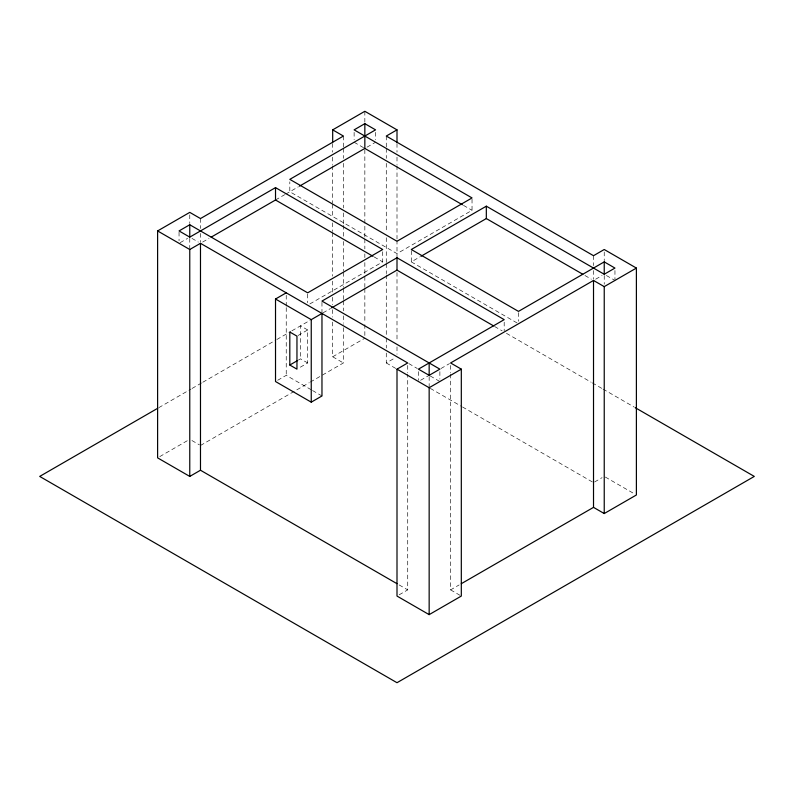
<?xml version="1.0" encoding="UTF-8"?>
<svg xmlns="http://www.w3.org/2000/svg" width="794" height="794" viewBox="0 0 794 794"><rect width="100%" height="100%" fill="white"/><g stroke="black" fill="none" stroke-linecap="round" stroke-linejoin="round"><path stroke-width="0.6" stroke-dasharray="3.97 2.98" d="M180.119 242.696L187.622 238.369M202.629 242.081L209.06 238.369M275.518 199.999L284.709 194.689M285.731 194.103L298.385 186.798M366.987 147.188L375.562 142.235M309.819 303.963L382.708 261.881L382.708 250.745M472.033 199.175L472.033 210.311L397 253.633L289.81 191.741L289.81 181.846M158.8 407.659L190.987 389.08M192.059 388.455L201.716 382.877M202.788 382.261L275.756 340.14M276.828 339.514L290.773 331.465M291.845 330.84L310.087 320.31M322.969 312.876L330.542 308.499M411.292 250.745L411.292 261.881L419.867 256.928M298.028 335.525L307.675 329.957L307.675 362.957L299.1 367.91M298.385 360.079L300.529 358.838L307.675 362.957M277.662 380.286L286.237 375.344L311.456 389.904M159.753 456.619L188.694 439.906M332.686 322.056L332.686 356.774L364.843 338.214M200.485 445.484L309.273 382.668M310.345 382.053L343.405 362.967L343.405 324.528M386.281 353.042L386.281 362.967L394.856 358.015M420.582 380.286L428.085 375.959M440.948 368.535L449.523 363.583M595.659 279.21L602.09 275.498M399.144 594.825L407.719 589.882L407.719 374.123M594.587 481.988L602.09 477.66M450.595 374.123L450.595 589.882L459.131 584.95M606.378 275.498L613.881 279.825M354.124 142.235L363.771 147.803M463.458 205.358L472.033 210.311M584.94 275.498L591.371 279.21M411.292 261.881L518.482 323.763M374.133 256.928L382.708 261.881M494.543 326.453L502.155 330.84M506.443 333.321L591.212 382.261M592.284 382.877L601.941 388.455M603.013 389.08L634.128 407.044M191.91 238.369L198.341 242.081M408.791 363.583L417.366 368.535M430.229 375.959L439.876 381.527M605.306 477.045L635.319 494.364M386.281 362.967L395.948 368.545M430.308 388.385L461.443 406.359M462.515 406.975L593.515 482.613M307.675 329.957L300.529 325.828L300.529 358.838M332.686 356.774L343.405 362.967M312.508 390.509L321.967 395.968M191.91 440.531L199.413 444.858M450.595 589.882L461.314 596.066M399.134 584.92L407.719 589.882M614.953 270.546L614.953 280.451M604.234 251.986L604.234 260.66M604.234 275.498L604.234 284.222M593.515 255.698L593.515 265.613M593.515 270.546L593.515 279.25M518.482 312.628L518.482 321.292M504.19 322.116L504.19 330.78M450.595 365.439L450.595 372.882M439.876 371.622L439.876 379.056M429.157 376.574L429.157 387.72M418.438 371.622L418.438 380.286M407.719 365.439L407.719 372.882M397 143.496L397 152.18M397 157.143L397 164.576M397 165.817L397 238.974M397 240.215L397 257.574M397 272.461L397 341.896M397 346.859L397 354.293M386.281 136.052L386.281 147.208M386.281 148.448L386.281 158.363M386.281 163.326L386.281 232.771M386.281 237.724L386.281 262.526M386.281 263.767L386.281 273.682M386.281 274.923L386.281 336.924M386.281 338.165L386.281 348.09M375.562 132.33L375.562 139.764M364.843 111.289L364.843 122.455M364.843 149.729L364.843 237.773M364.843 239.014L364.843 248.929M364.843 253.891L364.843 257.613M364.843 262.576L364.843 287.368M364.843 288.609L364.843 323.327M364.843 324.567L364.843 336.974M354.124 132.33L354.124 139.764M343.405 136.052L343.405 147.208M343.405 148.448L343.405 158.363M343.405 163.326L343.405 207.968M343.405 212.931L343.405 224.087M343.405 225.327L343.405 236.483M343.405 241.445L343.405 271.211M343.405 272.441L343.405 287.329M343.405 288.569L343.405 299.725M343.405 300.966L343.405 310.881M343.405 315.843L343.405 323.287M332.686 143.496L332.686 152.18M332.686 157.143L332.686 164.576M332.686 165.817L332.686 203.016M332.686 204.257L332.686 217.893M332.686 222.856L332.686 231.54M332.686 232.781L332.686 276.173M332.686 281.136L332.686 292.301M332.686 297.254L332.686 304.697M332.686 309.66L332.686 317.094M321.967 302.316L321.967 313.451M307.675 294.058L307.675 302.722M286.237 295.289L286.237 306.375M286.237 307.606L286.237 375.344M200.485 218.558L200.485 228.483M200.485 233.416L200.485 242.12M189.766 214.856L189.766 223.531M189.766 238.369L189.766 249.505M179.047 232.176L179.047 240.84"/><path stroke-width="1.19" d="M396.98 583.679L200.485 470.237L189.766 476.42L157.609 457.86L157.609 230.935L189.766 212.375L200.485 218.558L343.405 136.052L332.686 129.859L332.686 142.255M332.686 129.859L364.843 111.289L397 129.859L397 142.255M189.766 224.752L179.047 230.935L189.766 237.128L275.518 187.622L382.708 249.505L307.675 292.827L189.766 224.752L189.766 237.128M364.843 123.665L354.124 129.859L472.033 197.934L397 241.257L289.81 179.365L375.562 129.859L364.843 123.665L364.843 148.428L462.386 204.743M157.609 230.935L189.766 249.505L200.485 243.311L407.719 362.957L397 369.15L397 596.066L429.157 614.635L461.314 596.066L461.314 369.15L450.595 362.957L593.515 280.451L604.234 286.634L636.391 268.074L636.391 494.99L604.234 513.549L593.515 507.366L461.264 583.719M211.204 237.128L275.518 199.999L373.061 256.313M299.457 186.173L364.843 148.428M397 129.859L386.281 136.052L593.515 255.698L604.234 249.505L636.391 268.074M275.518 299.01L311.248 319.645L321.967 313.451L321.967 395.968L311.248 402.161L275.518 381.527L275.518 299.01L286.237 292.827M397 257.752L321.967 301.075L439.876 369.15L429.157 375.334L418.438 369.15L504.19 319.645L397 257.752L397 270.129L493.471 325.828M486.325 206.182L411.292 249.505L518.482 311.387L604.234 261.881L614.953 268.074L604.234 274.258L486.325 206.182L486.325 218.558L582.796 274.258M157.728 408.275L39.7 476.42L397 682.711L754.3 476.42L635.2 407.659M331.614 307.883L397 270.129M420.939 256.313L486.325 218.558M289.81 365.022L296.956 369.15L296.956 336.14L289.81 332.021L289.81 365.022L297.313 360.694M397 369.15L429.157 387.72L461.314 369.15M604.234 261.881L604.234 274.258M604.234 286.634L604.234 513.549M593.515 280.451L593.515 507.366M429.157 362.957L429.157 375.334M429.157 387.72L429.157 614.635M311.248 319.645L311.248 402.161M275.518 187.622L275.518 199.999M200.485 243.311L200.485 470.237M189.766 249.505L189.766 476.42"/></g></svg>
